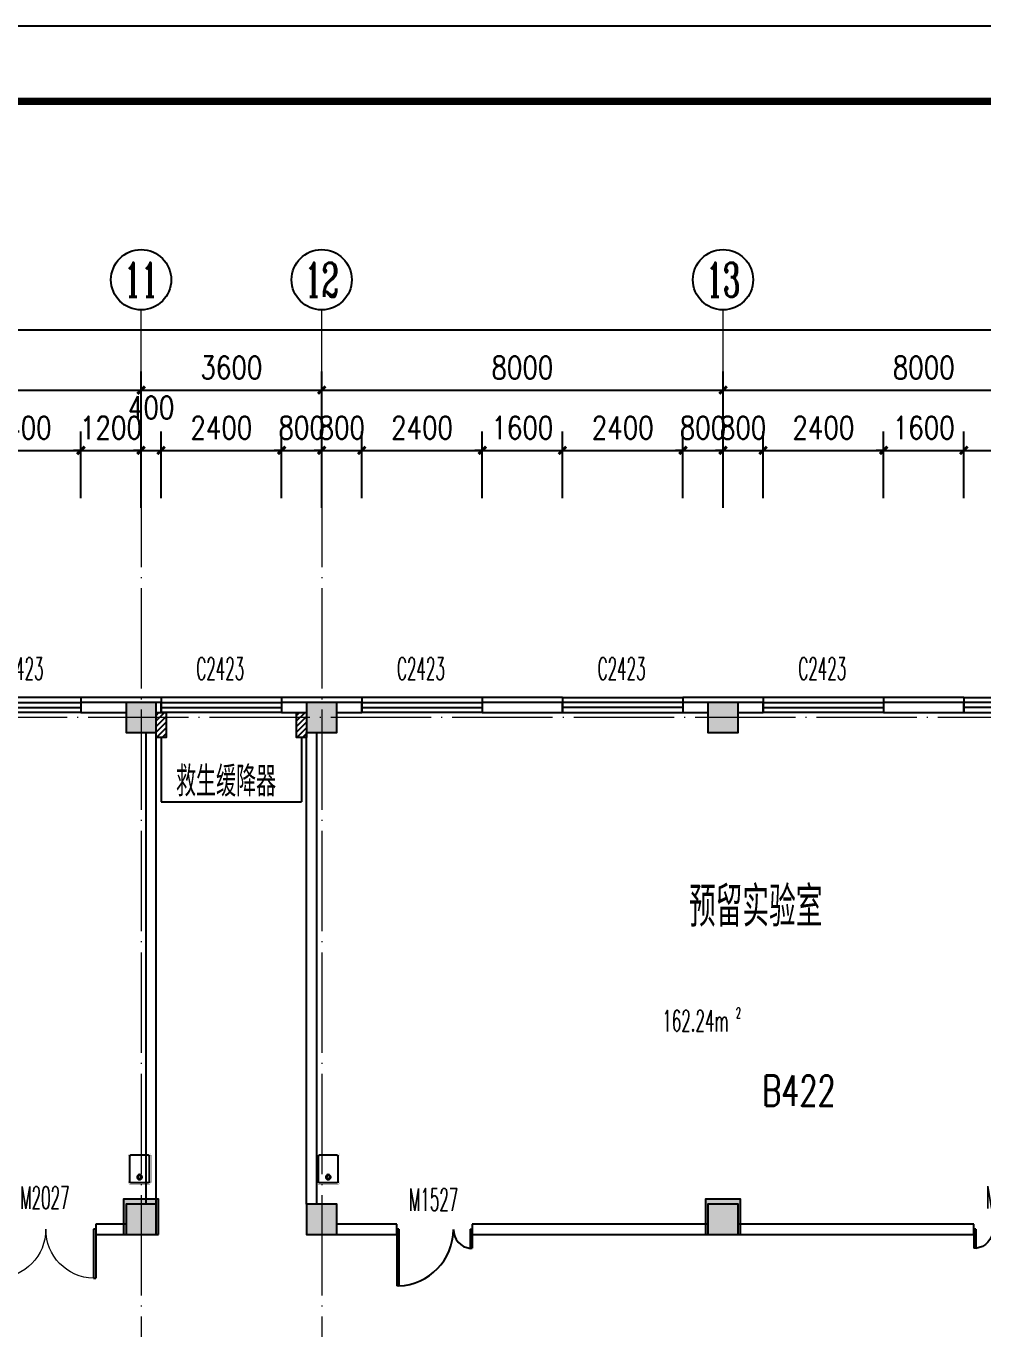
# Model space of a CAD drawing. Extents: x 1417642 to 3570900, y 124798 to 1191112.
# Drawn here: x 1519117 to 1538191, y 352632 to 378598 of the extents above; entities that cross this region are included whole.
import ezdxf
from ezdxf.enums import TextEntityAlignment as Align

# ---------------------------------------------------------------- set-up
doc = ezdxf.new("R2010")
doc.units = 0
doc.header["$LTSCALE"] = 1000
doc.header["$MEASUREMENT"] = 0
doc.linetypes.add('DOTE', pattern=[2.42, 2, -0.2, 0.02, -0.2])
doc.layers.get('0').update_dxf_attribs({"linetype": 'CONTINUOUS'})
doc.layers.get('Defpoints').update_dxf_attribs({"linetype": 'CONTINUOUS'})
for name, color, linetype in [('AXIS', 3, 'CONTINUOUS'), ('AXIS_TEXT', 7, 'CONTINUOUS'), ('colu', 2, 'CONTINUOUS'), ('COLUMN', 9, 'CONTINUOUS'), ('DOTE', 1, 'DOTE'), ('PUB_DIM', 3, 'CONTINUOUS'), ('PUB_HATCH', 8, 'CONTINUOUS'), ('PUB_TEXT', 40, 'CONTINUOUS'), ('PUB_TITLE', 4, 'CONTINUOUS'), ('SPACE', 7, 'CONTINUOUS'), ('STAIR', 2, 'CONTINUOUS'), ('SURFACE', 6, 'CONTINUOUS'), ('tiaozheng', 20, 'CONTINUOUS'), ('WALL', 4, 'CONTINUOUS'), ('WINDOW', 2, 'CONTINUOUS'), ('WINDOW_TEXT', 7, 'CONTINUOUS'), ('填充', 252, 'CONTINUOUS'), ('柱填充', 8, 'CONTINUOUS'), ('水点', 3, 'CONTINUOUS')]:
    doc.layers.add(name, color=color, linetype=linetype)
doc.styles.add('_TCH_AXIS', font='COMPLEX', dxfattribs={"bigfont": 'GBCBIG'})
doc.styles.add('_TCH_SPACE', font='ROMANS', dxfattribs={"width": 0.7, "height": 5, "bigfont": 'Z'})
doc.styles.add('_TCH_WINDOW', font='ROMANS.shx', dxfattribs={"width": 0.7, "height": 400, "bigfont": 'Z.shx'})
doc.styles.add('DIM_FONT', font='SIMPLEX.shx', dxfattribs={"width": 0.8})
doc.styles.get("Standard").update_dxf_attribs({"font": 'GBENOR', "bigfont": 'GBCBIG'})
doc.styles.add('Z', font='ROMANS', dxfattribs={"width": 0.7, "bigfont": 'Z'})
doc.dimstyles.new('DIMN150', dxfattribs={"dimscale": 1.5, "dimtxt": 300, "dimasz": 100, "dimexe": 250, "dimexo": 300, "dimgap": 150, "dimtad": 1, "dimdec": 0, "dimzin": 0, "dimdsep": 46, "dimtxsty": 'DIM_FONT', "dimblk": 'ARCHTICK', "dimcen": 0.09, "dimdle": 1.5, "dimclrt": 7, "dimazin": 2, "dimtfac": 1, "dimtdec": 0, "dimtix": 1, "dimtmove": 2, "dimatfit": 3, "dimldrblk": 'ARCHTICK', "dimfxl": 1, "dimtolj": 1, "dimtzin": 0, "dimarcsym": 0})

# ---------------------------------------------------------------- blocks, each defined once
blk = doc.blocks.new('M_E3')
for p, q in [((-275, -410), (-275, -50)), ((-255, -30), (255, -30)), ((275, -50), (275, -410)), ((255, -430), (-255, -430))]:
    blk.add_line(p, q)
at = {"const_width": 1.5}
for points in [[(-275, 0, 0.414214), (-305, -30, 0.414214)], [(305, -30, 0.414214), (275, 0, 0.414214)], [(-305, -430, 0.414214), (-275, -460, 0.414214)], [(275, -460, 0.414214), (305, -430, 0.414214)]]:
    blk.add_lwpolyline(points, format="xyb", dxfattribs=at)
for points in [[(-275, 0), (275, 0)], [(-305, -430), (-305, -30)], [(305, -30), (305, -430)], [(275, -460), (-275, -460)]]:
    blk.add_lwpolyline(points, dxfattribs=at)
for radius in [50, 32.5]:
    blk.add_circle((165, -230), radius)
for centre, start, end in [((-255, -50), 90, 180), ((255, -50), 0, 90), ((-255, -410), 180, 270), ((255, -410), 270, 0)]:
    blk.add_arc(centre, 20, start, end)
at = {"width": 0.8, "flags": 9}
for tag in ['XSIZE', 'YSIZE']:
    blk.add_attdef(tag, (0, 0), '', height=0.5, dxfattribs=at)
blk = doc.blocks.new('i89')
at = {"layer": '柱填充'}
h = blk.add_hatch(color=256, dxfattribs=at)
h.paths.add_polyline_path([(1555333, 501498), (1555333, 502098), (1554733, 502098), (1554733, 501498)])
h.paths.add_polyline_path([(1525733, 501498), (1525733, 502098), (1525133, 502098), (1525133, 501498)])
h.paths.add_polyline_path([(1517733, 501498), (1517733, 502098), (1517133, 502098), (1517133, 501498)])
h.paths.add_polyline_path([(1509733, 501498), (1509733, 502098), (1509133, 502098), (1509133, 501498)])
h.paths.add_polyline_path([(1501733, 501498), (1501733, 502098), (1501133, 502098), (1501133, 501498)])
h.paths.add_polyline_path([(1498133, 501498), (1498133, 502098), (1497533, 502098), (1497533, 501498)])
h.paths.add_polyline_path([(1498133, 529448), (1498133, 530148), (1497433, 530148), (1497433, 529448)])
h.paths.add_polyline_path([(1498133, 537448), (1498133, 538148), (1497433, 538148), (1497433, 537448)])
h.paths.add_polyline_path([(1541783, 545398), (1541783, 546098), (1541083, 546098), (1541083, 545398)])
h.paths.add_polyline_path([(1565333, 559098), (1565333, 559698), (1564733, 559698), (1564733, 559098)])
h.paths.add_polyline_path([(1565383, 549098), (1565383, 549798), (1564683, 549798), (1564683, 549098)])
h.paths.add_polyline_path([(1565333, 545498), (1565333, 546098), (1564733, 546098), (1564733, 545498)])
h.paths.add_polyline_path([(1565383, 538098), (1564683, 538098), (1564683, 537498), (1565383, 537498)])
h.paths.add_polyline_path([(1565333, 529498), (1565333, 530098), (1564733, 530098), (1564733, 529498)])
h.paths.add_polyline_path([(1565333, 519498), (1565333, 520098), (1564733, 520098), (1564733, 519498)])
h.paths.add_polyline_path([(1565333, 511498), (1565333, 512098), (1564733, 512098), (1564733, 511498)])
h.paths.add_polyline_path([(1565333, 501498), (1565333, 502098), (1564733, 502098), (1564733, 501498)])
h.paths.add_polyline_path([(1555333, 559098), (1555333, 559698), (1554733, 559698), (1554733, 559098)])
h.paths.add_polyline_path([(1555333, 549098), (1555333, 549698), (1554733, 549698), (1554733, 549098)])
h.paths.add_polyline_path([(1555333, 545498), (1555333, 546098), (1554733, 546098), (1554733, 545498)])
h.paths.add_polyline_path([(1555333, 537498), (1555333, 538098), (1554733, 538098), (1554733, 537498)])
h.paths.add_polyline_path([(1555433, 529448), (1555433, 530148), (1554733, 530148), (1554733, 529448)])
h.paths.add_polyline_path([(1555433, 519448), (1555433, 520148), (1554733, 520148), (1554733, 519448)])
h.paths.add_polyline_path([(1555433, 511498), (1555433, 512198), (1554733, 512198), (1554733, 511498)])
h.paths.add_polyline_path([(1551733, 557298), (1551733, 557898), (1551133, 557898), (1551133, 557298)])
h.paths.add_polyline_path([(1551783, 549098), (1551783, 549798), (1551083, 549798), (1551083, 549098)])
h.paths.add_polyline_path([(1551733, 545498), (1551733, 546098), (1551133, 546098), (1551133, 545498)])
h.paths.add_polyline_path([(1551733, 537498), (1551733, 538098), (1551133, 538098), (1551133, 537498)])
h.paths.add_polyline_path([(1551733, 529498), (1551733, 530098), (1551133, 530098), (1551133, 529498)])
h.paths.add_polyline_path([(1551733, 519498), (1551733, 520098), (1551133, 520098), (1551133, 519498)])
h.paths.add_polyline_path([(1551783, 511498), (1551783, 512198), (1551083, 512198), (1551083, 511498)])
h.paths.add_polyline_path([(1551733, 501498), (1551733, 502098), (1551133, 502098), (1551133, 501498)])
h.paths.add_polyline_path([(1541733, 559098), (1541733, 559698), (1541133, 559698), (1541133, 559098)])
h.paths.add_polyline_path([(1541733, 557298), (1541733, 557898), (1541133, 557898), (1541133, 557298)])
h.paths.add_polyline_path([(1541783, 549098), (1541783, 549798), (1541083, 549798), (1541083, 549098)])
h.paths.add_polyline_path([(1541733, 537498), (1541733, 538298), (1541133, 538298), (1541133, 537498)])
h.paths.add_polyline_path([(1541733, 519298), (1541733, 520098), (1541133, 520098), (1541133, 519298)])
h.paths.add_polyline_path([(1541833, 511498), (1541833, 512298), (1541033, 512298), (1541033, 511498)])
h.paths.add_polyline_path([(1541733, 501498), (1541733, 502098), (1541133, 502098), (1541133, 501498)])
h.paths.add_polyline_path([(1533733, 559098), (1533733, 559698), (1533133, 559698), (1533133, 559098)])
h.paths.add_polyline_path([(1533783, 549098), (1533783, 549798), (1533083, 549798), (1533083, 549098)])
h.paths.add_polyline_path([(1533733, 545498), (1533733, 546098), (1533133, 546098), (1533133, 545498)])
h.paths.add_polyline_path([(1533733, 537498), (1533733, 538298), (1533133, 538298), (1533133, 537498)])
h.paths.add_polyline_path([(1533733, 519298), (1533733, 520098), (1533133, 520098), (1533133, 519298)])
h.paths.add_polyline_path([(1533833, 511498), (1533833, 512298), (1533033, 512298), (1533033, 511498)])
h.paths.add_polyline_path([(1533733, 501498), (1533733, 502098), (1533133, 502098), (1533133, 501498)])
h.paths.add_polyline_path([(1525733, 559098), (1525733, 559698), (1525133, 559698), (1525133, 559098)])
h.paths.add_polyline_path([(1525783, 549098), (1525783, 549798), (1525083, 549798), (1525083, 549098)])
h.paths.add_polyline_path([(1525733, 545498), (1525733, 546098), (1525133, 546098), (1525133, 545498)])
h.paths.add_polyline_path([(1525733, 537498), (1525733, 538298), (1525133, 538298), (1525133, 537498)])
h.paths.add_polyline_path([(1525733, 519298), (1525733, 520098), (1525133, 520098), (1525133, 519298)])
h.paths.add_polyline_path([(1525833, 511498), (1525833, 512298), (1525033, 512298), (1525033, 511498)])
h.paths.add_polyline_path([(1517733, 559098), (1517733, 559698), (1517133, 559698), (1517133, 559098)])
h.paths.add_polyline_path([(1517783, 549098), (1517783, 549798), (1517083, 549798), (1517083, 549098)])
h.paths.add_polyline_path([(1517733, 545498), (1517733, 546098), (1517133, 546098), (1517133, 545498)])
h.paths.add_polyline_path([(1517733, 537498), (1517733, 538298), (1517133, 538298), (1517133, 537498)])
h.paths.add_polyline_path([(1517733, 519298), (1517733, 520098), (1517133, 520098), (1517133, 519298)])
h.paths.add_polyline_path([(1517833, 511498), (1517833, 512298), (1517033, 512298), (1517033, 511498)])
h.paths.add_polyline_path([(1509733, 559098), (1509733, 559698), (1509133, 559698), (1509133, 559098)])
h.paths.add_polyline_path([(1509783, 549098), (1509783, 549798), (1509083, 549798), (1509083, 549098)])
h.paths.add_polyline_path([(1509733, 545498), (1509733, 546098), (1509133, 546098), (1509133, 545498)])
h.paths.add_polyline_path([(1509733, 537498), (1509733, 538298), (1509133, 538298), (1509133, 537498)])
h.paths.add_polyline_path([(1509733, 519298), (1509733, 520098), (1509133, 520098), (1509133, 519298)])
h.paths.add_polyline_path([(1509833, 511498), (1509833, 512298), (1509033, 512298), (1509033, 511498)])
h.paths.add_polyline_path([(1509733, 480798), (1509733, 481398), (1509133, 481398), (1509133, 480798)])
h.paths.add_polyline_path([(1501733, 559098), (1501733, 559698), (1501133, 559698), (1501133, 559098)])
h.paths.add_polyline_path([(1501733, 549098), (1501733, 549698), (1501133, 549698), (1501133, 549098)])
h.paths.add_polyline_path([(1501733, 545498), (1501733, 546098), (1501133, 546098), (1501133, 545498)])
h.paths.add_polyline_path([(1501733, 537498), (1501733, 538098), (1501133, 538098), (1501133, 537498)])
h.paths.add_polyline_path([(1501733, 529498), (1501733, 530098), (1501133, 530098), (1501133, 529498)])
h.paths.add_polyline_path([(1501733, 519498), (1501733, 520098), (1501133, 520098), (1501133, 519498)])
h.paths.add_polyline_path([(1501833, 511498), (1501833, 512198), (1501133, 512198), (1501133, 511498)])
h.paths.add_polyline_path([(1501733, 480798), (1501733, 481398), (1501133, 481398), (1501133, 480798)])
h.paths.add_polyline_path([(1498133, 559098), (1498133, 559698), (1497533, 559698), (1497533, 559098)])
h.paths.add_polyline_path([(1498183, 549098), (1498183, 549798), (1497483, 549798), (1497483, 549098)])
h.paths.add_polyline_path([(1498133, 545498), (1498133, 546098), (1497533, 546098), (1497533, 545498)])
h.paths.add_polyline_path([(1498133, 519448), (1498133, 520148), (1497433, 520148), (1497433, 519448)])
h.paths.add_polyline_path([(1498133, 511448), (1498133, 512148), (1497433, 512148), (1497433, 511448)])
h.paths.add_polyline_path([(1498133, 480798), (1498133, 481398), (1497533, 481398), (1497533, 480798)])
h.paths.add_polyline_path([(1488133, 559098), (1488133, 559698), (1487533, 559698), (1487533, 559098)])
h.paths.add_polyline_path([(1488233, 549098), (1488233, 549798), (1487533, 549798), (1487533, 549098)])
h.paths.add_polyline_path([(1488133, 545498), (1488133, 546098), (1487533, 546098), (1487533, 545498)])
h.paths.add_polyline_path([(1488133, 537498), (1488133, 538098), (1487533, 538098), (1487533, 537498)])
h.paths.add_polyline_path([(1488133, 529498), (1488133, 530098), (1487533, 530098), (1487533, 529498)])
h.paths.add_polyline_path([(1488133, 519498), (1488133, 520098), (1487533, 520098), (1487533, 519498)])
h.paths.add_polyline_path([(1488133, 511498), (1488133, 512098), (1487533, 512098), (1487533, 511498)])
h.paths.add_polyline_path([(1488133, 501498), (1488133, 502098), (1487533, 502098), (1487533, 501498)])
h.paths.add_polyline_path([(1488133, 480798), (1488133, 481398), (1487533, 481398), (1487533, 480798)])
h.paths.add_polyline_path([(1498133, 484398), (1498133, 485198), (1497433, 485198), (1497433, 484398)])
h.paths.add_polyline_path([(1498134, 496298), (1498134, 497098), (1497433, 497098), (1497433, 496298)])
h.paths.add_polyline_path([(1487533, 497098), (1487533, 496298), (1488233, 496298), (1488233, 497098)])
h.paths.add_polyline_path([(1487533, 485198), (1487533, 484398), (1488233, 484398), (1488233, 485198)])
h.paths.add_polyline_path([(1509733, 496298), (1509733, 497098), (1509033, 497098), (1509033, 496298)])
h.paths.add_polyline_path([(1509733, 484398), (1509733, 485198), (1509033, 485198), (1509033, 484398)])
at = {"layer": 'colu'}
for points in [[(1498133, 559098), (1498133, 559698), (1497533, 559698), (1497533, 559098)], [(1501733, 559098), (1501733, 559698), (1501133, 559698), (1501133, 559098)], [(1509733, 559098), (1509733, 559698), (1509133, 559698), (1509133, 559098)], [(1498183, 549098), (1498183, 549798), (1497483, 549798), (1497483, 549098)], [(1509783, 549098), (1509783, 549798), (1509083, 549798), (1509083, 549098)], [(1501733, 549098), (1501733, 549698), (1501133, 549698), (1501133, 549098)]]:
    blk.add_lwpolyline(points, close=True, dxfattribs=at)
blk = doc.blocks.new('_ArchTick')
at = {"color": 0, "linetype": 'ByBlock', "const_width": 0.4}
blk.add_lwpolyline([(-0.5, -0.5), (0.5, 0.5)], dxfattribs=at)
blk = doc.blocks.new('*D1210')
at = {"layer": 'AXIS', "color": 0, "lineweight": -2}
for p, q in [((1443810, 369979), (1443810, 372917)), ((1588610, 369979), (1588610, 372917)), ((1443808, 372542), (1588613, 372542))]:
    blk.add_line(p, q, dxfattribs=at)
at = {"layer": 'Defpoints', "color": 0}
for p in [(1588610, 372542), (1443810, 369529), (1588610, 369529)]:
    blk.add_point(p, dxfattribs=at)
at = {"layer": 'AXIS', "color": 0, "lineweight": -2, "xscale": 150, "yscale": 150, "zscale": 150, "rotation": 180}
blk.add_blockref('_ArchTick', (1443810, 372542), dxfattribs=at)
at = {"layer": 'AXIS', "color": 0, "lineweight": -2, "xscale": 150, "yscale": 150, "zscale": 150}
blk.add_blockref('_ArchTick', (1588610, 372542), dxfattribs=at)
at = {"layer": 'AXIS', "color": 7, "insert": (1516210, 372992), "char_height": 450, "attachment_point": 5, "style": 'DIM_FONT'}
blk.add_mtext('\\A1;144800', dxfattribs=at)
blk = doc.blocks.new('*D1220')
at = {"layer": 'AXIS', "color": 0, "lineweight": -2}
for p, q in [((1511410, 368995), (1511410, 371717)), ((1521410, 368995), (1521410, 371717)), ((1511408, 371342), (1521413, 371342))]:
    blk.add_line(p, q, dxfattribs=at)
at = {"layer": 'Defpoints', "color": 0}
for p in [(1521410, 371342), (1511410, 368545), (1521410, 368545)]:
    blk.add_point(p, dxfattribs=at)
at = {"layer": 'AXIS', "color": 0, "lineweight": -2, "xscale": 150, "yscale": 150, "zscale": 150, "rotation": 180}
blk.add_blockref('_ArchTick', (1511410, 371342), dxfattribs=at)
at = {"layer": 'AXIS', "color": 0, "lineweight": -2, "xscale": 150, "yscale": 150, "zscale": 150}
blk.add_blockref('_ArchTick', (1521410, 371342), dxfattribs=at)
at = {"layer": 'AXIS', "color": 7, "insert": (1516410, 371792), "char_height": 450, "attachment_point": 5, "style": 'DIM_FONT'}
blk.add_mtext('\\A1;10000', dxfattribs=at)
blk = doc.blocks.new('*D1221')
at = {"layer": 'AXIS', "color": 0, "lineweight": -2}
for p, q in [((1521410, 368995), (1521410, 371717)), ((1525010, 368995), (1525010, 371717)), ((1521408, 371342), (1525013, 371342))]:
    blk.add_line(p, q, dxfattribs=at)
at = {"layer": 'Defpoints', "color": 0}
for p in [(1525010, 371342), (1521410, 368545), (1525010, 368545)]:
    blk.add_point(p, dxfattribs=at)
at = {"layer": 'AXIS', "color": 0, "lineweight": -2, "xscale": 150, "yscale": 150, "zscale": 150, "rotation": 180}
blk.add_blockref('_ArchTick', (1521410, 371342), dxfattribs=at)
at = {"layer": 'AXIS', "color": 0, "lineweight": -2, "xscale": 150, "yscale": 150, "zscale": 150}
blk.add_blockref('_ArchTick', (1525010, 371342), dxfattribs=at)
at = {"layer": 'AXIS', "color": 7, "insert": (1523210, 371792), "char_height": 450, "attachment_point": 5, "style": 'DIM_FONT'}
blk.add_mtext('\\A1;3600', dxfattribs=at)
blk = doc.blocks.new('*D1222')
at = {"layer": 'AXIS', "color": 0, "lineweight": -2}
for p, q in [((1525010, 368995), (1525010, 371717)), ((1533010, 368995), (1533010, 371717)), ((1525008, 371342), (1533013, 371342))]:
    blk.add_line(p, q, dxfattribs=at)
at = {"layer": 'Defpoints', "color": 0}
for p in [(1533010, 371342), (1525010, 368545), (1533010, 368545)]:
    blk.add_point(p, dxfattribs=at)
at = {"layer": 'AXIS', "color": 0, "lineweight": -2, "xscale": 150, "yscale": 150, "zscale": 150, "rotation": 180}
blk.add_blockref('_ArchTick', (1525010, 371342), dxfattribs=at)
at = {"layer": 'AXIS', "color": 0, "lineweight": -2, "xscale": 150, "yscale": 150, "zscale": 150}
blk.add_blockref('_ArchTick', (1533010, 371342), dxfattribs=at)
at = {"layer": 'AXIS', "color": 7, "insert": (1529010, 371792), "char_height": 450, "attachment_point": 5, "style": 'DIM_FONT'}
blk.add_mtext('\\A1;8000', dxfattribs=at)
blk = doc.blocks.new('*D1223')
at = {"layer": 'AXIS', "color": 0, "lineweight": -2}
for p, q in [((1533010, 368995), (1533010, 371717)), ((1541010, 368995), (1541010, 371717)), ((1533008, 371342), (1541013, 371342))]:
    blk.add_line(p, q, dxfattribs=at)
at = {"layer": 'Defpoints', "color": 0}
for p in [(1541010, 371342), (1533010, 368545), (1541010, 368545)]:
    blk.add_point(p, dxfattribs=at)
at = {"layer": 'AXIS', "color": 0, "lineweight": -2, "xscale": 150, "yscale": 150, "zscale": 150, "rotation": 180}
blk.add_blockref('_ArchTick', (1533010, 371342), dxfattribs=at)
at = {"layer": 'AXIS', "color": 0, "lineweight": -2, "xscale": 150, "yscale": 150, "zscale": 150}
blk.add_blockref('_ArchTick', (1541010, 371342), dxfattribs=at)
at = {"layer": 'AXIS', "color": 7, "insert": (1537010, 371792), "char_height": 450, "attachment_point": 5, "style": 'DIM_FONT'}
blk.add_mtext('\\A1;8000', dxfattribs=at)
blk = doc.blocks.new('*D1358')
at = {"layer": 'Defpoints', "color": 0}
for p in [(1520210, 370142), (1517810, 368741), (1520210, 368741)]:
    blk.add_point(p, dxfattribs=at)
at = {"layer": 'PUB_DIM', "color": 0, "lineweight": -2}
for p, q in [((1517810, 369191), (1517810, 370517)), ((1520210, 369191), (1520210, 370517)), ((1517808, 370142), (1520213, 370142))]:
    blk.add_line(p, q, dxfattribs=at)
at = {"layer": 'PUB_DIM', "color": 0, "lineweight": -2, "xscale": 150, "yscale": 150, "zscale": 150, "rotation": 180}
blk.add_blockref('_ArchTick', (1517810, 370142), dxfattribs=at)
at = {"layer": 'PUB_DIM', "color": 0, "lineweight": -2, "xscale": 150, "yscale": 150, "zscale": 150}
blk.add_blockref('_ArchTick', (1520210, 370142), dxfattribs=at)
at = {"layer": 'PUB_DIM', "color": 7, "insert": (1519010, 370592), "char_height": 450, "attachment_point": 5, "style": 'DIM_FONT'}
blk.add_mtext('\\A1;2400', dxfattribs=at)
blk = doc.blocks.new('*D1359')
at = {"layer": 'Defpoints', "color": 0}
for p in [(1521410, 370142), (1520210, 368741), (1521410, 368741)]:
    blk.add_point(p, dxfattribs=at)
at = {"layer": 'PUB_DIM', "color": 0, "lineweight": -2}
for p, q in [((1520210, 369191), (1520210, 370517)), ((1521410, 369191), (1521410, 370517)), ((1520210, 370142), (1520060, 370142)), ((1520210, 370142), (1521410, 370142)), ((1521410, 370142), (1521560, 370142))]:
    blk.add_line(p, q, dxfattribs=at)
at = {"layer": 'PUB_DIM', "color": 0, "lineweight": -2, "xscale": 150, "yscale": 150, "zscale": 150}
blk.add_blockref('_ArchTick', (1520210, 370142), dxfattribs=at)
at = {"layer": 'PUB_DIM', "color": 0, "lineweight": -2, "xscale": 150, "yscale": 150, "zscale": 150, "rotation": 180}
blk.add_blockref('_ArchTick', (1521410, 370142), dxfattribs=at)
at = {"layer": 'PUB_DIM', "color": 7, "insert": (1520810, 370592), "char_height": 450, "attachment_point": 5, "style": 'DIM_FONT'}
blk.add_mtext('\\A1;1200', dxfattribs=at)
blk = doc.blocks.new('*D1360')
at = {"layer": 'Defpoints', "color": 0}
for p in [(1521810, 370142), (1521410, 368741), (1521810, 368741)]:
    blk.add_point(p, dxfattribs=at)
at = {"layer": 'PUB_DIM', "color": 0, "lineweight": -2}
for p, q in [((1521410, 369191), (1521410, 370517)), ((1521810, 369191), (1521810, 370517)), ((1521410, 370142), (1521260, 370142)), ((1521410, 370142), (1521810, 370142)), ((1521810, 370142), (1521960, 370142))]:
    blk.add_line(p, q, dxfattribs=at)
at = {"layer": 'PUB_DIM', "color": 0, "lineweight": -2, "xscale": 150, "yscale": 150, "zscale": 150}
blk.add_blockref('_ArchTick', (1521410, 370142), dxfattribs=at)
at = {"layer": 'PUB_DIM', "color": 0, "lineweight": -2, "xscale": 150, "yscale": 150, "zscale": 150, "rotation": 180}
blk.add_blockref('_ArchTick', (1521810, 370142), dxfattribs=at)
at = {"layer": 'PUB_DIM', "color": 7, "insert": (1521610, 370994), "char_height": 450, "attachment_point": 5, "style": 'DIM_FONT'}
blk.add_mtext('\\A1;400', dxfattribs=at)
blk = doc.blocks.new('*D1361')
at = {"layer": 'Defpoints', "color": 0}
for p in [(1524210, 370142), (1521810, 368741), (1524210, 368741)]:
    blk.add_point(p, dxfattribs=at)
at = {"layer": 'PUB_DIM', "color": 0, "lineweight": -2}
for p, q in [((1521810, 369191), (1521810, 370517)), ((1524210, 369191), (1524210, 370517)), ((1521808, 370142), (1524213, 370142))]:
    blk.add_line(p, q, dxfattribs=at)
at = {"layer": 'PUB_DIM', "color": 0, "lineweight": -2, "xscale": 150, "yscale": 150, "zscale": 150, "rotation": 180}
blk.add_blockref('_ArchTick', (1521810, 370142), dxfattribs=at)
at = {"layer": 'PUB_DIM', "color": 0, "lineweight": -2, "xscale": 150, "yscale": 150, "zscale": 150}
blk.add_blockref('_ArchTick', (1524210, 370142), dxfattribs=at)
at = {"layer": 'PUB_DIM', "color": 7, "insert": (1523010, 370592), "char_height": 450, "attachment_point": 5, "style": 'DIM_FONT'}
blk.add_mtext('\\A1;2400', dxfattribs=at)
blk = doc.blocks.new('*D1362')
at = {"layer": 'Defpoints', "color": 0}
for p in [(1525010, 370142), (1524210, 368741), (1525010, 368741)]:
    blk.add_point(p, dxfattribs=at)
at = {"layer": 'PUB_DIM', "color": 0, "lineweight": -2}
for p, q in [((1524210, 369191), (1524210, 370517)), ((1525010, 369191), (1525010, 370517)), ((1524210, 370142), (1524060, 370142)), ((1524210, 370142), (1525010, 370142)), ((1525010, 370142), (1525160, 370142))]:
    blk.add_line(p, q, dxfattribs=at)
at = {"layer": 'PUB_DIM', "color": 0, "lineweight": -2, "xscale": 150, "yscale": 150, "zscale": 150}
blk.add_blockref('_ArchTick', (1524210, 370142), dxfattribs=at)
at = {"layer": 'PUB_DIM', "color": 0, "lineweight": -2, "xscale": 150, "yscale": 150, "zscale": 150, "rotation": 180}
blk.add_blockref('_ArchTick', (1525010, 370142), dxfattribs=at)
at = {"layer": 'PUB_DIM', "color": 7, "insert": (1524610, 370592), "char_height": 450, "attachment_point": 5, "style": 'DIM_FONT'}
blk.add_mtext('\\A1;800', dxfattribs=at)
blk = doc.blocks.new('*D1363')
at = {"layer": 'Defpoints', "color": 0}
for p in [(1525810, 370142), (1525010, 368741), (1525810, 368741)]:
    blk.add_point(p, dxfattribs=at)
at = {"layer": 'PUB_DIM', "color": 0, "lineweight": -2}
for p, q in [((1525010, 369191), (1525010, 370517)), ((1525810, 369191), (1525810, 370517)), ((1525010, 370142), (1524860, 370142)), ((1525010, 370142), (1525810, 370142)), ((1525810, 370142), (1525960, 370142))]:
    blk.add_line(p, q, dxfattribs=at)
at = {"layer": 'PUB_DIM', "color": 0, "lineweight": -2, "xscale": 150, "yscale": 150, "zscale": 150}
blk.add_blockref('_ArchTick', (1525010, 370142), dxfattribs=at)
at = {"layer": 'PUB_DIM', "color": 0, "lineweight": -2, "xscale": 150, "yscale": 150, "zscale": 150, "rotation": 180}
blk.add_blockref('_ArchTick', (1525810, 370142), dxfattribs=at)
at = {"layer": 'PUB_DIM', "color": 7, "insert": (1525410, 370592), "char_height": 450, "attachment_point": 5, "style": 'DIM_FONT'}
blk.add_mtext('\\A1;800', dxfattribs=at)
blk = doc.blocks.new('*D1364')
at = {"layer": 'Defpoints', "color": 0}
for p in [(1528210, 370142), (1525810, 368741), (1528210, 368741)]:
    blk.add_point(p, dxfattribs=at)
at = {"layer": 'PUB_DIM', "color": 0, "lineweight": -2}
for p, q in [((1525810, 369191), (1525810, 370517)), ((1528210, 369191), (1528210, 370517)), ((1525808, 370142), (1528213, 370142))]:
    blk.add_line(p, q, dxfattribs=at)
at = {"layer": 'PUB_DIM', "color": 0, "lineweight": -2, "xscale": 150, "yscale": 150, "zscale": 150, "rotation": 180}
blk.add_blockref('_ArchTick', (1525810, 370142), dxfattribs=at)
at = {"layer": 'PUB_DIM', "color": 0, "lineweight": -2, "xscale": 150, "yscale": 150, "zscale": 150}
blk.add_blockref('_ArchTick', (1528210, 370142), dxfattribs=at)
at = {"layer": 'PUB_DIM', "color": 7, "insert": (1527010, 370592), "char_height": 450, "attachment_point": 5, "style": 'DIM_FONT'}
blk.add_mtext('\\A1;2400', dxfattribs=at)
blk = doc.blocks.new('*D1365')
at = {"layer": 'Defpoints', "color": 0}
for p in [(1529810, 370142), (1528210, 368741), (1529810, 368741)]:
    blk.add_point(p, dxfattribs=at)
at = {"layer": 'PUB_DIM', "color": 0, "lineweight": -2}
for p, q in [((1528210, 369191), (1528210, 370517)), ((1529810, 369191), (1529810, 370517)), ((1528210, 370142), (1528060, 370142)), ((1528210, 370142), (1529810, 370142)), ((1529810, 370142), (1529960, 370142))]:
    blk.add_line(p, q, dxfattribs=at)
at = {"layer": 'PUB_DIM', "color": 0, "lineweight": -2, "xscale": 150, "yscale": 150, "zscale": 150}
blk.add_blockref('_ArchTick', (1528210, 370142), dxfattribs=at)
at = {"layer": 'PUB_DIM', "color": 0, "lineweight": -2, "xscale": 150, "yscale": 150, "zscale": 150, "rotation": 180}
blk.add_blockref('_ArchTick', (1529810, 370142), dxfattribs=at)
at = {"layer": 'PUB_DIM', "color": 7, "insert": (1529010, 370592), "char_height": 450, "attachment_point": 5, "style": 'DIM_FONT'}
blk.add_mtext('\\A1;1600', dxfattribs=at)
blk = doc.blocks.new('*D1366')
at = {"layer": 'Defpoints', "color": 0}
for p in [(1532210, 370142), (1529810, 368741), (1532210, 368741)]:
    blk.add_point(p, dxfattribs=at)
at = {"layer": 'PUB_DIM', "color": 0, "lineweight": -2}
for p, q in [((1529810, 369191), (1529810, 370517)), ((1532210, 369191), (1532210, 370517)), ((1529808, 370142), (1532213, 370142))]:
    blk.add_line(p, q, dxfattribs=at)
at = {"layer": 'PUB_DIM', "color": 0, "lineweight": -2, "xscale": 150, "yscale": 150, "zscale": 150, "rotation": 180}
blk.add_blockref('_ArchTick', (1529810, 370142), dxfattribs=at)
at = {"layer": 'PUB_DIM', "color": 0, "lineweight": -2, "xscale": 150, "yscale": 150, "zscale": 150}
blk.add_blockref('_ArchTick', (1532210, 370142), dxfattribs=at)
at = {"layer": 'PUB_DIM', "color": 7, "insert": (1531010, 370592), "char_height": 450, "attachment_point": 5, "style": 'DIM_FONT'}
blk.add_mtext('\\A1;2400', dxfattribs=at)
blk = doc.blocks.new('*D1367')
at = {"layer": 'Defpoints', "color": 0}
for p in [(1533010, 370142), (1532210, 368741), (1533010, 368741)]:
    blk.add_point(p, dxfattribs=at)
at = {"layer": 'PUB_DIM', "color": 0, "lineweight": -2}
for p, q in [((1532210, 369191), (1532210, 370517)), ((1533010, 369191), (1533010, 370517)), ((1532210, 370142), (1532060, 370142)), ((1532210, 370142), (1533010, 370142)), ((1533010, 370142), (1533160, 370142))]:
    blk.add_line(p, q, dxfattribs=at)
at = {"layer": 'PUB_DIM', "color": 0, "lineweight": -2, "xscale": 150, "yscale": 150, "zscale": 150}
blk.add_blockref('_ArchTick', (1532210, 370142), dxfattribs=at)
at = {"layer": 'PUB_DIM', "color": 0, "lineweight": -2, "xscale": 150, "yscale": 150, "zscale": 150, "rotation": 180}
blk.add_blockref('_ArchTick', (1533010, 370142), dxfattribs=at)
at = {"layer": 'PUB_DIM', "color": 7, "insert": (1532610, 370592), "char_height": 450, "attachment_point": 5, "style": 'DIM_FONT'}
blk.add_mtext('\\A1;800', dxfattribs=at)
blk = doc.blocks.new('*D1368')
at = {"layer": 'Defpoints', "color": 0}
for p in [(1533810, 370142), (1533010, 368741), (1533810, 368741)]:
    blk.add_point(p, dxfattribs=at)
at = {"layer": 'PUB_DIM', "color": 0, "lineweight": -2}
for p, q in [((1533010, 369191), (1533010, 370517)), ((1533810, 369191), (1533810, 370517)), ((1533010, 370142), (1532860, 370142)), ((1533010, 370142), (1533810, 370142)), ((1533810, 370142), (1533960, 370142))]:
    blk.add_line(p, q, dxfattribs=at)
at = {"layer": 'PUB_DIM', "color": 0, "lineweight": -2, "xscale": 150, "yscale": 150, "zscale": 150}
blk.add_blockref('_ArchTick', (1533010, 370142), dxfattribs=at)
at = {"layer": 'PUB_DIM', "color": 0, "lineweight": -2, "xscale": 150, "yscale": 150, "zscale": 150, "rotation": 180}
blk.add_blockref('_ArchTick', (1533810, 370142), dxfattribs=at)
at = {"layer": 'PUB_DIM', "color": 7, "insert": (1533410, 370592), "char_height": 450, "attachment_point": 5, "style": 'DIM_FONT'}
blk.add_mtext('\\A1;800', dxfattribs=at)
blk = doc.blocks.new('*D1369')
at = {"layer": 'Defpoints', "color": 0}
for p in [(1536210, 370142), (1533810, 368741), (1536210, 368741)]:
    blk.add_point(p, dxfattribs=at)
at = {"layer": 'PUB_DIM', "color": 0, "lineweight": -2}
for p, q in [((1533810, 369191), (1533810, 370517)), ((1536210, 369191), (1536210, 370517)), ((1533808, 370142), (1536213, 370142))]:
    blk.add_line(p, q, dxfattribs=at)
at = {"layer": 'PUB_DIM', "color": 0, "lineweight": -2, "xscale": 150, "yscale": 150, "zscale": 150, "rotation": 180}
blk.add_blockref('_ArchTick', (1533810, 370142), dxfattribs=at)
at = {"layer": 'PUB_DIM', "color": 0, "lineweight": -2, "xscale": 150, "yscale": 150, "zscale": 150}
blk.add_blockref('_ArchTick', (1536210, 370142), dxfattribs=at)
at = {"layer": 'PUB_DIM', "color": 7, "insert": (1535010, 370592), "char_height": 450, "attachment_point": 5, "style": 'DIM_FONT'}
blk.add_mtext('\\A1;2400', dxfattribs=at)
blk = doc.blocks.new('*D1370')
at = {"layer": 'Defpoints', "color": 0}
for p in [(1537810, 370142), (1536210, 368741), (1537810, 368741)]:
    blk.add_point(p, dxfattribs=at)
at = {"layer": 'PUB_DIM', "color": 0, "lineweight": -2}
for p, q in [((1536210, 369191), (1536210, 370517)), ((1537810, 369191), (1537810, 370517)), ((1536210, 370142), (1536060, 370142)), ((1536210, 370142), (1537810, 370142)), ((1537810, 370142), (1537960, 370142))]:
    blk.add_line(p, q, dxfattribs=at)
at = {"layer": 'PUB_DIM', "color": 0, "lineweight": -2, "xscale": 150, "yscale": 150, "zscale": 150}
blk.add_blockref('_ArchTick', (1536210, 370142), dxfattribs=at)
at = {"layer": 'PUB_DIM', "color": 0, "lineweight": -2, "xscale": 150, "yscale": 150, "zscale": 150, "rotation": 180}
blk.add_blockref('_ArchTick', (1537810, 370142), dxfattribs=at)
at = {"layer": 'PUB_DIM', "color": 7, "insert": (1537010, 370592), "char_height": 450, "attachment_point": 5, "style": 'DIM_FONT'}
blk.add_mtext('\\A1;1600', dxfattribs=at)
blk = doc.blocks.new('*D1371')
at = {"layer": 'Defpoints', "color": 0}
for p in [(1540210, 370142), (1537810, 368741), (1540210, 368741)]:
    blk.add_point(p, dxfattribs=at)
at = {"layer": 'PUB_DIM', "color": 0, "lineweight": -2}
for p, q in [((1537810, 369191), (1537810, 370517)), ((1540210, 369191), (1540210, 370517)), ((1537808, 370142), (1540213, 370142))]:
    blk.add_line(p, q, dxfattribs=at)
at = {"layer": 'PUB_DIM', "color": 0, "lineweight": -2, "xscale": 150, "yscale": 150, "zscale": 150, "rotation": 180}
blk.add_blockref('_ArchTick', (1537810, 370142), dxfattribs=at)
at = {"layer": 'PUB_DIM', "color": 0, "lineweight": -2, "xscale": 150, "yscale": 150, "zscale": 150}
blk.add_blockref('_ArchTick', (1540210, 370142), dxfattribs=at)
at = {"layer": 'PUB_DIM', "color": 7, "insert": (1539010, 370592), "char_height": 450, "attachment_point": 5, "style": 'DIM_FONT'}
blk.add_mtext('\\A1;2400', dxfattribs=at)
blk = doc.blocks.new('_FZH')
blk.add_lwpolyline([(-0.5, -0.5), (0.5, -0.5), (0.5, 0.5), (-0.5, 0.5)], close=True)
at = {"layer": 'PUB_HATCH'}
blk.add_solid([(-0.5, -0.5), (0.5, -0.5), (-0.5, 0.5), (0.5, 0.5)], dxfattribs=at)
blk = doc.blocks.new('$TCHSYS$WIN2D')
for p, q in [((-0.5, 0.5), (0.5, 0.5)), ((-0.5, 0.5), (-0.5, -0.5)), ((0.5, 0.5), (0.5, -0.5)), ((0.5, 0.167), (-0.5, 0.167)), ((0.5, -0.167), (-0.5, -0.167)), ((-0.5, -0.5), (0.5, -0.5))]:
    blk.add_line(p, q)
blk = doc.blocks.new('$DorLib2D$00000225')
at = {"color": 0}
for p, q in [((0.475, -0.001), (0.475, 0.752)), ((0.475, 0.752), (0.5, 0.752)), ((0.5, -0.001), (0.5, 0.752)), ((-0.5, 0), (-0.5, 0.252)), ((-0.475, 0.252), (-0.5, 0.252)), ((-0.475, 0), (-0.475, 0.252)), ((-0.475, 0), (-0.5, 0)), ((0.475, -0.001), (0.5, -0.001))]:
    blk.add_line(p, q, dxfattribs=at)
for centre, radius, start, end in [((0.505, -0.002), 0.755, 92.2493, 179.7238), ((-0.501, 0.003), 0.251, 359.7899, 84.0974)]:
    blk.add_arc(centre, radius, start, end, dxfattribs=at)
blk = doc.blocks.new('$DorLib2D$00000002')
for p, q in [((-0.5, 0), (-0.5, 0.4875)), ((-0.475, 0.4875), (-0.5, 0.4875)), ((-0.475, 0), (-0.475, 0.4875)), ((0.475, 0), (0.475, 0.4875)), ((0.475, 0.4875), (0.5, 0.4875)), ((0.5, 0), (0.5, 0.4875)), ((-0.5, 0), (-0.475, 0)), ((0.5, 0), (0.475, 0))]:
    blk.add_line(p, q)
at = {"lineweight": 13}
for centre, start, end in [((-0.4875, 0), 0, 88.53072), ((0.4875, 0), 91.46928, 180)]:
    blk.add_arc(centre, 0.4875, start, end, dxfattribs=at)

msp = doc.modelspace()

# ---------------------------------------------------------------- hatches: boundary and pattern name
at = {"layer": 'STAIR'}
h = msp.add_hatch(dxfattribs=at)
h.set_pattern_fill('ANSI31', color=256, scale=50)
h.set_pattern_definition([(45, (-1360.28, -124919.14), (-56.1266008, 56.1266008), [])])
h.paths.add_polyline_path([(1521710.3, 364417), (1521910.3, 364417), (1521910.3, 364917), (1521710.3, 364917)])
h = msp.add_hatch(dxfattribs=at)
h.set_pattern_fill('ANSI31', color=256, scale=50)
h.set_pattern_definition([(45, (1439.72, -124919.14), (-56.1266008, 56.1266008), [])])
h.paths.add_polyline_path([(1524510.3, 364417), (1524710.3, 364417), (1524710.3, 364917), (1524510.3, 364917)])

# ---------------------------------------------------------------- linework, layer by layer
at = {"layer": 'AXIS', "lineweight": 0}
for p, q in [((1521410.3, 370326), (1521410.3, 372942.5)), ((1525010.3, 370326), (1525010.3, 372942.5)), ((1533010.3, 370326), (1533010.3, 372942.5))]:
    msp.add_line(p, q, dxfattribs=at)
at = {"layer": 'AXIS'}
for centre in [(1521410.3, 373542.5), (1525010.3, 373542.5), (1533010.3, 373542.5)]:
    msp.add_circle(centre, 600, dxfattribs=at)
at = {"layer": 'DOTE', "lineweight": 0}
for points in [[(1521410.3, 369817), (1521410.3, 343117)], [(1525010.3, 369817), (1525010.3, 343117)], [(1525010.3, 369817), (1525010.3, 343117)], [(1597373.8, 364817), (1432083.9, 364817)]]:
    msp.add_lwpolyline(points, dxfattribs=at)
at = {"layer": 'PUB_TITLE'}
msp.add_lwpolyline([(1417642.3, 252448.4), (1618342.3, 252448.4), (1618342.3, 378598.4), (1417642.3, 378598.4)], close=True, dxfattribs=at)
at = {"layer": 'PUB_TITLE', "const_width": 150}
msp.add_lwpolyline([(1421392.3, 253948.4), (1616842.3, 253948.4), (1616842.3, 377098.4), (1421392.3, 377098.4)], close=True, dxfattribs=at)
at = {"layer": 'STAIR'}
for p, q in [((1521810.3, 364417), (1521810.3, 363140.1)), ((1524610.3, 364417), (1524610.3, 363140.1)), ((1521810.3, 363140.1), (1524610.3, 363140.1))]:
    msp.add_line(p, q, dxfattribs=at)
for points in [[(1521710.3, 364917), (1521910.3, 364917), (1521910.3, 364417), (1521710.3, 364417), (1521710.3, 364917)], [(1524510.3, 364917), (1524710.3, 364917), (1524710.3, 364417), (1524510.3, 364417), (1524510.3, 364917)]]:
    msp.add_lwpolyline(points, dxfattribs=at)
at = {"layer": 'SURFACE'}
for p, q in [((1520210.3, 365217), (1520210.3, 365117)), ((1521410.3, 365217), (1520210.3, 365217)), ((1521810.3, 365217), (1521410.3, 365217)), ((1521810.3, 365217), (1521810.3, 365117)), ((1524210.3, 365217), (1524210.3, 365117)), ((1525010.3, 365217), (1524210.3, 365217)), ((1525810.3, 365217), (1525010.3, 365217)), ((1525810.3, 365217), (1525810.3, 365117)), ((1528210.3, 365217), (1528210.3, 365117)), ((1529810.3, 365217), (1528210.3, 365217)), ((1529810.3, 365217), (1529810.3, 365117)), ((1532210.3, 365217), (1532210.3, 365117)), ((1533010.3, 365217), (1532210.3, 365217)), ((1533810.3, 365217), (1533010.3, 365217)), ((1533810.3, 365217), (1533810.3, 365117)), ((1536210.3, 365217), (1536210.3, 365117)), ((1537810.3, 365217), (1536210.3, 365217)), ((1537810.3, 365217), (1537810.3, 365117))]:
    msp.add_line(p, q, dxfattribs=at)
at = {"layer": 'WALL'}
for p, q in [((1521110.3, 365117), (1520210.3, 365117)), ((1520210.3, 365117), (1520210.3, 364917)), ((1521810.3, 365117), (1521710.3, 365117)), ((1521810.3, 364917), (1521810.3, 365117)), ((1524710.3, 365117), (1524210.3, 365117)), ((1524210.3, 365117), (1524210.3, 364917)), ((1525810.3, 365117), (1525310.3, 365117)), ((1525810.3, 364917), (1525810.3, 365117)), ((1529810.3, 365117), (1528210.3, 365117)), ((1528210.3, 365117), (1528210.3, 364917)), ((1529810.3, 364917), (1529810.3, 365117)), ((1532710.3, 365117), (1532210.3, 365117)), ((1532210.3, 365117), (1532210.3, 364917)), ((1533810.3, 365117), (1533310.3, 365117)), ((1533810.3, 364917), (1533810.3, 365117)), ((1537810.3, 365117), (1536210.3, 365117)), ((1536210.3, 365117), (1536210.3, 364917)), ((1537810.3, 364917), (1537810.3, 365117)), ((1520210.3, 364917), (1521110.3, 364917)), ((1521710.3, 364917), (1521810.3, 364917)), ((1524210.3, 364917), (1524710.3, 364917)), ((1525310.3, 364917), (1525810.3, 364917)), ((1528210.3, 364917), (1529810.3, 364917)), ((1532210.3, 364917), (1532710.3, 364917)), ((1533310.3, 364917), (1533810.3, 364917)), ((1536210.3, 364917), (1537810.3, 364917)), ((1521510.3, 355117), (1521510.3, 364517)), ((1521710.3, 355117), (1521710.3, 364517)), ((1524710.3, 355117), (1524710.3, 364517)), ((1524910.3, 355117), (1524910.3, 364517)), ((1521110.3, 354717), (1520510.3, 354717)), ((1520510.3, 354717), (1520510.3, 354517)), ((1526510.3, 354717), (1525310.3, 354717)), ((1526510.3, 354517), (1526510.3, 354717)), ((1532710.3, 354717), (1528010.3, 354717)), ((1528010.3, 354717), (1528010.3, 354517)), ((1538010.3, 354717), (1533310.3, 354717)), ((1538010.3, 354517), (1538010.3, 354717)), ((1520510.3, 354517), (1521110.3, 354517)), ((1525310.3, 354517), (1526510.3, 354517)), ((1528010.3, 354517), (1532710.3, 354517)), ((1533310.3, 354517), (1538010.3, 354517))]:
    msp.add_line(p, q, dxfattribs=at)

# ---------------------------------------------------------------- block references
at = {"layer": 'COLUMN', "lineweight": 0, "xscale": 600, "yscale": 600, "zscale": 600}
for p in [(1521410.3, 364817), (1525010.3, 364817), (1533010.3, 364817), (1521410.3, 354817), (1525010.3, 354817), (1533010.3, 354817)]:
    msp.add_blockref('_FZH', p, dxfattribs=at)
at = {"layer": 'tiaozheng'}
msp.add_blockref('i89', (23577.2, -194581.3), dxfattribs=at)
at = {"layer": 'WINDOW', "color": 2}
ref = msp.add_blockref('$TCHSYS$WIN2D', (1519010.3, 365067), dxfattribs=dict(at, xscale=2400, yscale=-300, zscale=2400, rotation=180))
ref.add_attrib('A', 'C2423', (1518511.5, 365570.3), dxfattribs={"layer": 'WINDOW_TEXT', "color": 2, "height": 446.25, "style": '_TCH_WINDOW', "width": 0.494118})
ref = msp.add_blockref('$TCHSYS$WIN2D', (1523010.3, 365067), dxfattribs=dict(at, xscale=2400, yscale=-300, zscale=2400, rotation=180))
ref.add_attrib('A', 'C2423', (1522511.5, 365570.3), dxfattribs={"layer": 'WINDOW_TEXT', "color": 2, "height": 446.25, "style": '_TCH_WINDOW', "width": 0.494118})
ref = msp.add_blockref('$TCHSYS$WIN2D', (1527010.3, 365067), dxfattribs=dict(at, xscale=2400, yscale=-300, zscale=2400, rotation=180))
ref.add_attrib('A', 'C2423', (1526511.5, 365570.3), dxfattribs={"layer": 'WINDOW_TEXT', "color": 2, "height": 446.25, "style": '_TCH_WINDOW', "width": 0.494118})
ref = msp.add_blockref('$TCHSYS$WIN2D', (1531010.3, 365067), dxfattribs=dict(at, xscale=-2400, yscale=-300, zscale=-2400, rotation=180))
ref.add_attrib('A', 'C2423', (1530511.5, 365570.3), dxfattribs={"layer": 'WINDOW_TEXT', "color": 2, "height": 446.25, "style": '_TCH_WINDOW', "width": 0.494118})
ref = msp.add_blockref('$TCHSYS$WIN2D', (1535010.3, 365067), dxfattribs=dict(at, xscale=2400, yscale=-300, zscale=2400, rotation=180))
ref.add_attrib('A', 'C2423', (1534511.5, 365570.3), dxfattribs={"layer": 'WINDOW_TEXT', "color": 2, "height": 446.25, "style": '_TCH_WINDOW', "width": 0.494118})
ref = msp.add_blockref('$TCHSYS$WIN2D', (1539010.3, 365067), dxfattribs=dict(at, xscale=-2400, yscale=-300, zscale=-2400, rotation=180))
ref.add_attrib('A', 'C2423', (1538511.5, 365570.3), dxfattribs={"layer": 'WINDOW_TEXT', "color": 2, "height": 446.25, "style": '_TCH_WINDOW', "width": 0.494118})
at = {"layer": 'WINDOW', "lineweight": 0}
ref = msp.add_blockref('$DorLib2D$00000002', (1519510.3, 354617), dxfattribs=dict(at, xscale=-2000, yscale=2000, zscale=-2000, rotation=180))
ref.add_attrib('A', 'M2027', (1519001, 355022.8), dxfattribs={"layer": 'WINDOW_TEXT', "lineweight": 0, "height": 446.25, "style": '_TCH_WINDOW', "width": 0.494118})
ref = msp.add_blockref('$DorLib2D$00000225', (1527260.3, 354617), dxfattribs=dict(at, xscale=1500, yscale=1500, zscale=1500, rotation=180))
ref.add_attrib('A', 'M1527', (1526751, 354986.5), dxfattribs={"layer": 'WINDOW_TEXT', "lineweight": 0, "height": 446.25, "style": '_TCH_WINDOW', "width": 0.494118})
ref = msp.add_blockref('$DorLib2D$00000225', (1538760.3, 354617), dxfattribs=dict(at, xscale=-1500, yscale=1500, zscale=-1500, rotation=180))
ref.add_attrib('A', 'M1527', (1538251, 355029.3), dxfattribs={"layer": 'WINDOW_TEXT', "lineweight": 0, "height": 446.25, "style": '_TCH_WINDOW', "width": 0.494118})
at = {"layer": '水点', "xscale": -1, "rotation": 90}
for p in [(1521150.3, 355822), (1524910.3, 355822)]:
    msp.add_blockref('M_E3', p, dxfattribs=at)

# ---------------------------------------------------------------- texts
at = {"layer": 'AXIS_TEXT', "style": '_TCH_AXIS'}
for s, width, p, p2 in [('11', 0.875, (1521070.9, 373203), (1521749.7, 373203)), ('12', 0.724138, (1524670.9, 373203), (1525349.7, 373203)), ('13', 0.724138, (1532670.9, 373203), (1533349.7, 373203))]:
    msp.add_text(s, height=678.82, dxfattribs=dict(at, width=width)).set_placement(p, p2, align=Align.FIT)
at = {"layer": 'PUB_TEXT', "style": 'Z', "width": 0.7}
msp.add_text('救生缓降器', height=600, dxfattribs=at).set_placement((1522106.8, 363243.9))
at = {"layer": 'PUB_TEXT', "color": 1, "lineweight": 60, "style": 'Z', "width": 0.7}
msp.add_text('B422', height=600, dxfattribs=at).set_placement((1533794.4, 357081.5))
at = {"layer": 'SPACE', "style": '_TCH_SPACE', "width": 0.525}
for s, height, p in [('162.24m', 420, (1531799.4, 358563)), ('2', 210, (1533269.4, 358825.5))]:
    msp.add_text(s, height=height, dxfattribs=at).set_placement(p)
at = {"layer": '填充', "insert": (1532331.5, 361446.5), "char_height": 800, "width": 3931.15, "attachment_point": 1, "style": '_TCH_WINDOW'}
msp.add_mtext('{\\C3;预留实验室}', dxfattribs=at)

# ---------------------------------------------------------------- dimensions: what is measured, and where the dimension line sits
at = {"layer": 'AXIS'}
for p1, p2, distance, picture, middle in [((1443810.3, 369528.5), (1588610.3, 369528.5), 3013.9, '*D1210', (1516210.3, 372992.5)), ((1511410.3, 368544.6), (1521410.3, 368544.6), 2797.8, '*D1220', (1516410.3, 371792.5)), ((1521410.3, 368544.6), (1525010.3, 368544.6), 2797.8, '*D1221', (1523210.3, 371792.5)), ((1525010.3, 368544.6), (1533010.3, 368544.6), 2797.8, '*D1222', (1529010.3, 371792.5)), ((1533010.3, 368544.6), (1541010.3, 368544.6), 2797.8, '*D1223', (1537010.3, 371792.5))]:
    dim = msp.add_aligned_dim(p1=p1, p2=p2, distance=distance, dimstyle='DIMN150', dxfattribs=at)
    dim.commit()
    dim.dimension.update_dxf_attribs({"geometry": picture, "text_midpoint": middle})
at = {"layer": 'PUB_DIM'}
dim = msp.add_linear_dim(base=(1521810.3, 370142.5), p1=(1521410.3, 368741), p2=(1521810.3, 368741), angle=0, dimstyle='DIMN150', dxfattribs=at)
dim.commit()
dim.dimension.update_dxf_attribs({"geometry": '*D1360', "text_midpoint": (1521610.3, 370993.7), "dimtype": 129})
for p1, p2, picture, middle in [((1517810.3, 368741), (1520210.3, 368741), '*D1358', (1519010.3, 370592.5)), ((1520210.3, 368741), (1521410.3, 368741), '*D1359', (1520810.3, 370592.5)), ((1521810.3, 368741), (1524210.3, 368741), '*D1361', (1523010.3, 370592.5)), ((1524210.3, 368741), (1525010.3, 368741), '*D1362', (1524610.3, 370592.5)), ((1525010.3, 368741), (1525810.3, 368741), '*D1363', (1525410.3, 370592.5)), ((1525810.3, 368741), (1528210.3, 368741), '*D1364', (1527010.3, 370592.5)), ((1528210.3, 368741), (1529810.3, 368741), '*D1365', (1529010.3, 370592.5)), ((1529810.3, 368741), (1532210.3, 368741), '*D1366', (1531010.3, 370592.5)), ((1532210.3, 368741), (1533010.3, 368741), '*D1367', (1532610.3, 370592.5)), ((1533010.3, 368741), (1533810.3, 368741), '*D1368', (1533410.3, 370592.5)), ((1533810.3, 368741), (1536210.3, 368741), '*D1369', (1535010.3, 370592.5)), ((1536210.3, 368741), (1537810.3, 368741), '*D1370', (1537010.3, 370592.5)), ((1537810.3, 368741), (1540210.3, 368741), '*D1371', (1539010.3, 370592.5))]:
    dim = msp.add_aligned_dim(p1=p1, p2=p2, distance=1401.5, dimstyle='DIMN150', dxfattribs=at)
    dim.commit()
    dim.dimension.update_dxf_attribs({"geometry": picture, "text_midpoint": middle})

doc.saveas('drawing.dxf')
